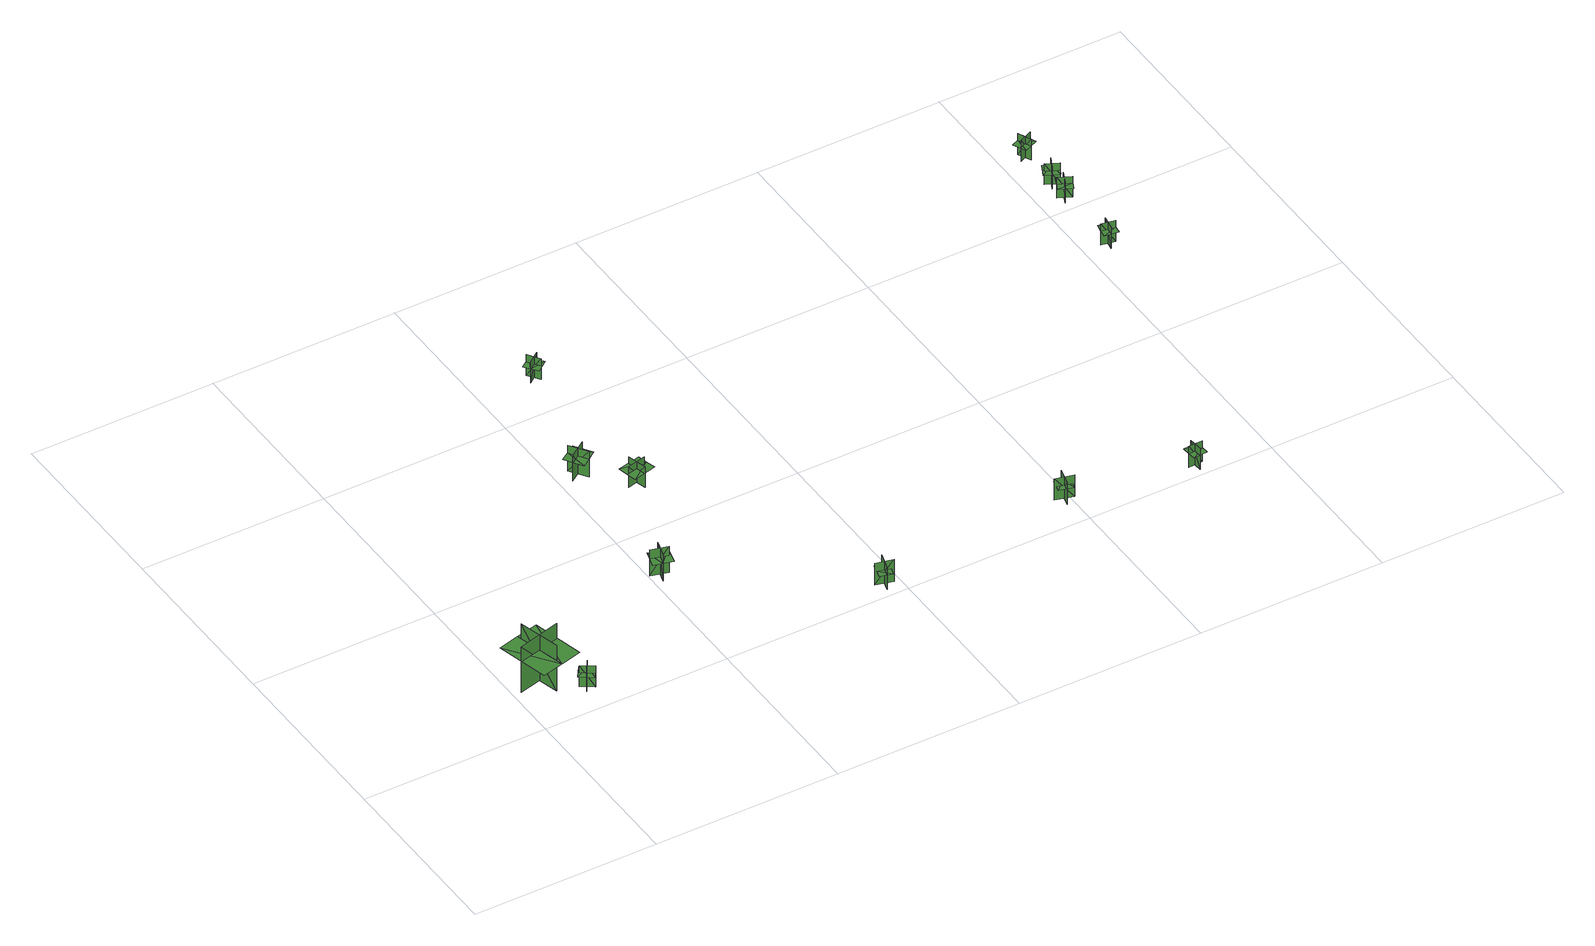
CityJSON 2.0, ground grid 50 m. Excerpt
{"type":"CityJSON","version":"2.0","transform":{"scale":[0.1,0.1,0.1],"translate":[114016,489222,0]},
"CityObjects":{
"tree1":{"type":"SolitaryVegetationObject","geometry":[{"type":"MultiSurface","lod":"1","boundaries":[[[0,1,2]],[[0,2,3]],[[4,5,6]],[[4,6,7]],[[8,9,10]],[[8,10,11]],[[8,11,12]],[[8,12,13]]]}]},
"tree2":{"type":"SolitaryVegetationObject","geometry":[{"type":"MultiSurface","lod":"1","boundaries":[[[14,15,16]],[[14,16,17]],[[18,19,20]],[[18,20,21]],[[22,23,24]],[[22,24,25]],[[22,26,27]],[[22,27,23]]]}]},
"tree3":{"type":"SolitaryVegetationObject","geometry":[{"type":"MultiSurface","lod":"1","boundaries":[[[28,29,30]],[[28,30,31]],[[32,33,34]],[[32,34,35]],[[36,37,38]],[[36,38,39]],[[36,40,41]],[[36,41,37]]]}]},
"tree4":{"type":"SolitaryVegetationObject","geometry":[{"type":"MultiSurface","lod":"1","boundaries":[[[42,43,44]],[[42,44,45]],[[46,47,48]],[[46,48,49]],[[50,51,52]],[[50,52,53]],[[50,53,54]],[[50,54,55]]]}]},
"tree5":{"type":"SolitaryVegetationObject","geometry":[{"type":"MultiSurface","lod":"1","boundaries":[[[56,57,58]],[[56,58,59]],[[60,61,62]],[[60,62,63]],[[64,65,66]],[[64,66,67]],[[64,67,68]],[[64,68,69]]]}]},
"tree6":{"type":"SolitaryVegetationObject","geometry":[{"type":"MultiSurface","lod":"1","boundaries":[[[70,71,72]],[[70,72,73]],[[74,75,76]],[[74,76,77]],[[78,79,80]],[[78,80,81]],[[78,81,82]],[[78,82,83]]]}]},
"tree7":{"type":"SolitaryVegetationObject","geometry":[{"type":"MultiSurface","lod":"1","boundaries":[[[84,85,86]],[[84,86,87]],[[88,89,90]],[[88,90,91]],[[92,93,94]],[[92,94,95]],[[92,96,97]],[[92,97,93]]]}]},
"tree8":{"type":"SolitaryVegetationObject","geometry":[{"type":"MultiSurface","lod":"1","boundaries":[[[98,99,100]],[[98,100,101]],[[102,103,104]],[[102,104,105]],[[106,107,108]],[[106,108,109]],[[106,109,110]],[[106,110,111]]]}]},
"tree9":{"type":"SolitaryVegetationObject","geometry":[{"type":"MultiSurface","lod":"1","boundaries":[[[112,113,114]],[[112,114,115]],[[116,117,118]],[[116,118,119]],[[120,121,122]],[[120,122,123]],[[120,124,125]],[[120,125,121]]]}]},
"tree10":{"type":"SolitaryVegetationObject","geometry":[{"type":"MultiSurface","lod":"1","boundaries":[[[126,127,128]],[[126,128,129]],[[130,131,132]],[[130,132,133]],[[134,135,136]],[[134,136,137]],[[134,138,139]],[[134,139,135]]]}]},
"tree11":{"type":"SolitaryVegetationObject","geometry":[{"type":"MultiSurface","lod":"1","boundaries":[[[140,141,142]],[[140,142,143]],[[144,145,146]],[[144,146,147]],[[148,149,150]],[[148,150,151]],[[148,152,153]],[[148,153,149]]]}]},
"tree12":{"type":"SolitaryVegetationObject","geometry":[{"type":"MultiSurface","lod":"1","boundaries":[[[154,155,156]],[[154,156,157]],[[158,159,160]],[[158,160,161]],[[162,163,164]],[[162,164,165]],[[162,166,167]],[[162,167,163]]]}]},
"tree13":{"type":"SolitaryVegetationObject","geometry":[{"type":"MultiSurface","lod":"1","boundaries":[[[168,169,170]],[[168,170,171]],[[172,173,174]],[[172,174,175]],[[176,177,178]],[[176,178,179]],[[176,180,181]],[[176,181,177]]]}]}
},
"vertices":[
[138,175,2],[138,175,141],[22,145,141],[22,145,2],[96,106,2],[96,106,141],[67,218,141],[67,218,2],[100,88,96],[158,103,96],[123,243,96],[64,228,96],[6,214,96],[42,74,96],
[175,59,14],[143,80,14],[143,80,77],[175,59,77],[169,87,14],[148,56,14],[148,56,77],[169,87,77],[169,87,57],[148,56,57],[165,44,57],[186,76,57],[152,99,57],[131,67,57],
[496,342,16],[542,329,16],[542,329,95],[496,342,95],[514,310,16],[527,356,16],[527,356,95],[514,310,95],[514,310,69],[527,356,69],[502,363,69],[489,317,69],[540,303,69],[552,349,69],
[572,770,14],[526,738,14],[526,738,91],[572,770,91],[536,776,14],[567,731,14],[567,731,91],[536,776,91],[536,776,69],[513,761,69],[544,715,69],[567,731,69],[590,747,69],[559,792,69],
[643,676,19],[643,676,81],[656,624,81],[656,624,19],[674,657,19],[674,657,81],[623,645,81],[623,645,19],[681,659,61],[675,685,61],[613,670,61],[619,644,61],[625,618,61],[688,633,61],
[962,58,13],[949,11,13],[949,11,79],[962,58,79],[932,41,13],[979,28,13],[979,28,79],[932,41,79],[937,39,54],[932,20,54],[965,11,54],[971,30,54],[976,50,54],[942,59,54],
[634,1125,18],[656,1094,18],[656,1094,81],[634,1125,81],[629,1096,18],[660,1119,18],[660,1119,81],[629,1096,81],[629,1096,60],[660,1119,60],[648,1135,60],[617,1113,60],[642,1079,60],[672,1102,60],
[1505,77,12],[1457,90,12],[1457,90,77],[1505,77,77],[1487,107,12],[1475,60,12],[1475,60,77],[1487,107,77],[1486,102,53],[1466,107,53],[1457,73,53],[1477,68,53],[1497,63,53],[1505,97,53],
[1810,10,11],[1807,48,11],[1807,48,74],[1810,10,74],[1829,32,11],[1791,30,11],[1791,30,74],[1829,32,74],[1829,32,53],[1791,30,53],[1793,9,53],[1831,12,53],[1827,53,53],[1789,50,53],
[2058,817,11],[2064,855,11],[2064,855,74],[2058,817,74],[2081,834,11],[2044,841,11],[2044,841,74],[2081,834,74],[2081,834,54],[2044,841,54],[2040,820,54],[2078,814,54],[2085,855,54],[2047,861,54],
[2052,1016,12],[2068,1050,12],[2068,1050,75],[2052,1016,75],[2079,1026,12],[2045,1042,12],[2045,1042,75],[2079,1026,75],[2079,1026,55],[2045,1042,55],[2036,1023,55],[2071,1007,55],[2088,1045,55],[2053,1061,55],
[2080,1084,11],[2046,1101,11],[2046,1101,74],[2080,1084,74],[2071,1112,11],[2054,1078,11],[2054,1078,74],[2071,1112,74],[2071,1112,53],[2054,1078,53],[2072,1069,53],[2089,1103,53],[2052,1121,53],[2035,1087,53],
[2081,1221,9],[2046,1205,9],[2046,1205,72],[2081,1221,72],[2053,1231,9],[2069,1197,9],[2069,1197,72],[2053,1231,72],[2053,1231,52],[2069,1197,52],[2088,1205,52],[2072,1240,52],[2034,1223,52],[2050,1188,52]
]}
